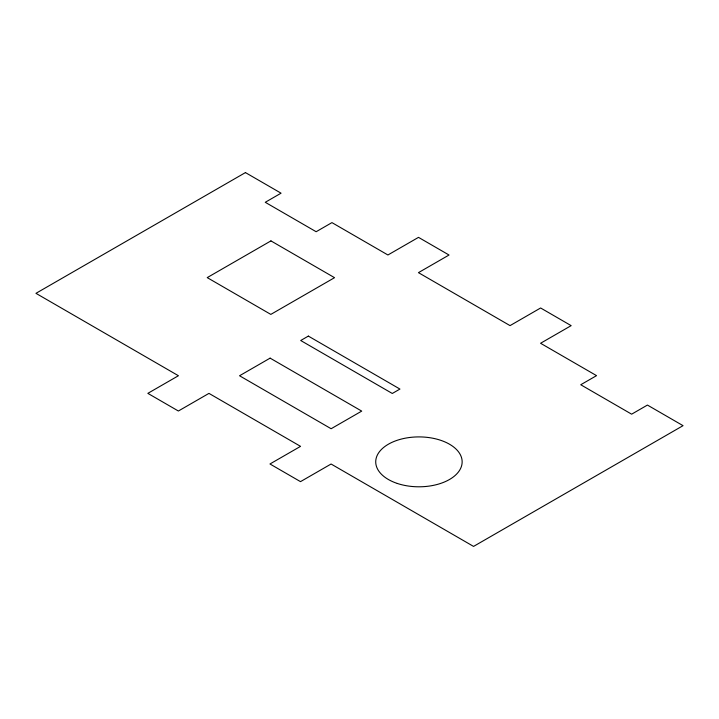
<?xml version="1.0" encoding="UTF-8"?>
<svg xmlns="http://www.w3.org/2000/svg" width="719" height="719" viewBox="0 0 719 719"><rect width="100%" height="100%" fill="white"/><g stroke="black" fill="none" stroke-linecap="round" stroke-linejoin="round"><path stroke-width="1.08" d="M245.44 172.587L35.95 293.334L178.429 375.731L147.844 393.356L178.375 411.016L208.959 393.383L300.551 446.355L269.967 463.98L300.497 481.64L331.082 464.016L473.56 546.413L683.05 425.666L647.433 405.067L631.633 414.18L580.745 384.746L596.545 375.642L540.571 343.269L571.156 325.644L540.625 307.984L510.041 325.617L418.449 272.645L449.033 255.02L418.503 237.36L387.918 254.984L331.944 222.611L316.144 231.725L265.257 202.291L281.057 193.186L245.44 172.587M270.937 240.892L207.216 277.615L270.82 314.401L334.542 277.678L270.937 240.892M270.119 358.134L239.544 375.758L331.135 428.731L361.72 411.106L270.119 358.134M308.352 336.097L300.704 340.509L392.295 393.473L399.944 389.069L308.352 336.097M397.292 483.447A43.212 24.949 0 0 0 462.146 461.877A43.212 24.949 0 0 0 397.364 440.235A43.212 24.949 0 0 0 397.292 483.447"/></g></svg>
